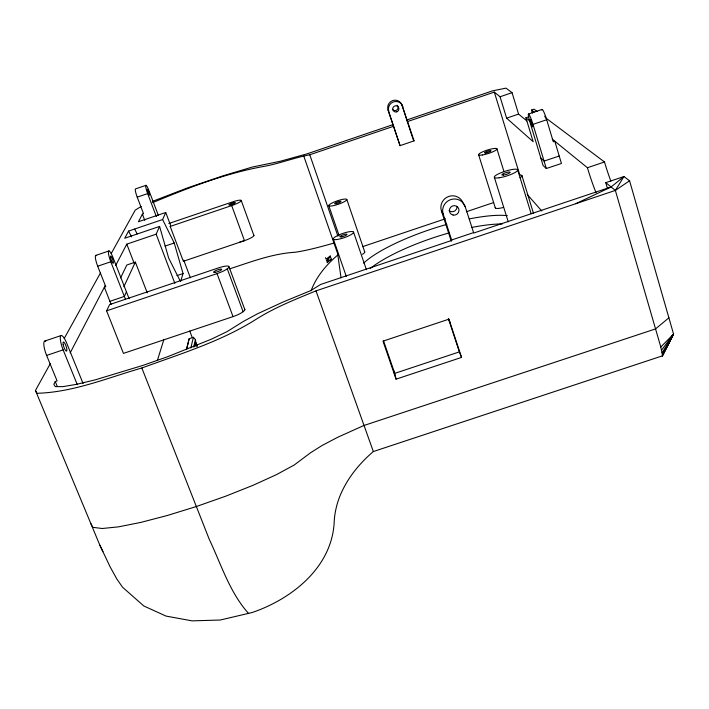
<?xml version="1.0" encoding="UTF-8"?>
<svg xmlns="http://www.w3.org/2000/svg" width="709" height="709" viewBox="0 0 709 709"><rect width="100%" height="100%" fill="white"/><g stroke="black" fill="none" stroke-linecap="round" stroke-linejoin="round"><path stroke-width="1.06" d="M194.851 346.728L195.852 342.412L195.418 339.584L193.397 337.298L189.143 338.725L186.485 349.422M193.672 347.091L195.418 339.584M186.733 348.961L189.143 338.725M190.836 347.959L193.397 337.298M157.345 360.597L163.876 339.54M180.529 281.606L183.055 273.55L174.219 242.992L162.618 219.542L165.738 212.487L138.432 221.749L142.394 214.136L143.546 213.746L137.218 197.155A7.4 1.188 70.4 0 1 135.667 188.833L146.054 185.306M311.074 290.761C316.365 276.572 326.406 264.696 337.812 254.974M253.911 235.503L241.282 200.629A9.749 1.595 -19.7 0 1 231.692 205.583L244.463 240.652L183.356 261.284L170.195 226.428L170.612 225.4L165.738 212.487M174.884 283.405L156.148 234.192L159.587 226.419L124.731 238.233L128.568 231.09L162.618 219.542M96.628 255.683A9.252 1.87 70.5 0 0 95.396 257.766A9.252 1.87 70.5 0 0 97.691 266.203L105.792 286.746L104.347 287.234L109.895 301.307L124.359 296.433L110.79 261.772A9.252 1.781 70.6 0 1 108.592 251.172A9.252 1.781 70.6 0 1 113.041 257.597L126.415 291.816L124.359 296.433L125.537 299.437M123.871 286.728L135.357 262.117L126.849 264.998L120.557 277.901M106.598 310.834L109.603 304.595L218.257 267.958A12.142 2.464 -20.1 0 1 229.069 266.938A12.142 2.464 -20.1 0 1 217.043 273.612L106.598 310.834L123.446 353.392L233.031 316.613A12.044 2.818 -20.3 0 0 244.552 308.956M50.392 363.478L35.45 390.482L99.809 545.115L110.09 566.801L116.781 578.907L122.551 587.229L143.821 605.982L166.003 616.077L192.077 620.862L220.269 620.02L252.262 612.496C291.585 599.043 330.979 568.06 334.107 523.738C334.32 515.159 336.057 506.678 338.955 498.604C345.815 480.117 358.453 464.262 373.342 451.544L662.534 355.812L673.55 334.054L629.565 180.768L623.938 176.55L605.787 182.647A44.286 6.549 71.7 0 1 607.462 188.629M662.286 356.086L673.55 334.054L660.806 347.011L662.534 355.812M45.784 341.277A11.636 2.987 71 0 0 43.825 344.601A11.636 2.987 71 0 0 46.617 355.431L57.092 380.919L55.267 381.531L53.813 384.322L55.258 386.609L63.039 386.618L76.749 384.296L95.511 379.776L142.704 365.463L167.696 356.698L211.424 339.159L227.013 331.644L243.488 321.381L257.624 313.733L283.414 301.857L310.799 290.575L320.583 284.486L451.784 240.404L443.169 214.1L441.397 210.75A11.504 11.176 -31.8 0 1 448.841 196.411A11.504 11.176 -31.8 0 1 463.172 203.421L465.201 206.691L473.736 233.031L611.105 186.963L623.938 176.55L615.359 190.42L316.001 290.867C296.087 299.065 275.863 307.024 257.5 318.412C222.05 341.197 181.141 353.614 141.844 367.989C107.476 377.897 73.142 392.334 37.019 393.273L35.45 390.482M70.182 352.878L105.278 285.452M115.718 265.388L126.778 244.144L156.148 234.192M662.525 355.236L673.55 334.054L671.6 336.58M662.507 354.66L673.55 334.054L661.612 350.104M64.262 338.397L100.554 272.805M111.224 253.521L135.233 210.112L141.171 206.461M662.188 352.719L673.55 334.054M326.486 260.549L330.27 256.038L331.298 259.246L327.15 262.684M668.888 317.809L655.55 328.914L363.673 425.586L337.794 437.24L322.187 445.42L310.542 452.759L294.208 465.007L276.404 474.667L252.989 485.328L225.63 496.22L196.349 506.527L167.342 515.487L140.763 522.418L118.545 526.849L102.211 528.506L92.799 527.328L90.796 523.455M660.806 347.011L615.359 190.42L629.565 180.768M331.298 259.246L326.876 261.754L330.27 256.038L326.025 259.148L325.511 257.651M152.595 202.659C188.08 187.894 224.496 173.696 262.383 166.677C278.477 163.93 293.792 157.85 309.771 154.757L393.655 126.273M575.779 203.705L611.105 186.963M152.426 201.383L187.788 187.788L222.44 176.009L252.307 167.049L280.152 161.289L306.811 153.933L393.495 124.492M229.672 268.844C251.11 261.896 272.655 253.521 295.352 252.236C308.45 250.215 321.23 246.608 333.983 243.09M137.218 197.155L147.658 193.601A7.4 1.126 70.4 0 1 145.77 185.412A7.4 1.126 70.4 0 1 149.094 190.951L158.417 215.571M400.062 145.646L414.047 140.869L402.021 105.162A7.409 7.32 -52.9 0 0 392.742 100.545A7.409 7.32 -52.9 0 0 388.045 109.922L400.062 145.646L388.045 109.922M407.072 119.883L492.72 90.796L505.987 88.138L512.058 92.684L518.58 114.105L526.929 120.982M407.285 121.647L494.315 92.099L500.058 96.761L506.616 118.155L533.159 141.694L525.901 117.756L528.87 116.755M500.058 96.761L512.058 92.684M168.813 223.503L232.481 201.923A9.749 1.595 -19.7 0 1 241.282 200.638M170.195 226.428L231.692 205.583M95.999 255.337L109.009 250.924M506.616 118.155L518.58 114.105M532.415 113.121L531.493 110.063L534.072 109.186L537.121 111.473M528.391 114.069L542.004 109.461M97.691 266.203L110.79 261.772M165.046 246.094L174.219 242.992M546.692 119.741L553.277 141.738L554.793 141.224L561.439 163.478L546.311 168.52L543.076 165.481L529.88 121.833A9.554 1.108 72 0 1 528.71 114.087A9.554 1.108 72 0 1 532.991 124.376L546.692 119.741A9.563 1.196 72 0 0 543.519 111.278A9.563 1.196 72 0 0 541.889 110.081M176.895 275.624L183.055 273.55M44.88 341.011L61.266 335.499M552.258 139.168L587.424 167.732L604.502 161.98A44.312 7.125 71.7 0 0 610.83 181.043M362.609 246.635L445.394 218.789M466.354 211.734L493.597 202.57M46.617 355.431L63.136 349.874A11.645 2.845 71 0 1 60.637 336.004A11.645 2.845 71 0 1 66.726 343.245L83.095 383.542M451.571 239.996L473.497 232.632M559.215 156.024L544.078 161.076L540.861 158.134M396.074 379.155L394.736 373.377L459.37 351.894L461.55 357.407L396.074 379.155L382.993 341.153L448.93 319.165L461.55 357.407M373.342 451.544L316.001 290.867M545.567 117.8L604.502 161.98M531.493 110.063L534.134 112.066M525.901 117.756L530.155 121.212M605.787 182.647L615.359 190.42M248.682 613.595C229.725 592.547 221.173 564.417 209.217 539.221L141.844 367.989M527.221 194.479L541.809 211.016M195.285 342.447L197.43 346.001M413.037 139.132L414.047 140.869M128.568 231.09L131.599 236.903M134.639 229.034L137.156 233.881M180.033 280.631L168.689 258.12L159.587 226.419M99.809 545.115L102.947 551.699M55.267 381.531L57.261 386.37M63.136 349.874L77.316 384.668M448.451 318.58L450.091 322.666M109.895 301.307L111.091 304.312M126.415 291.816L129.135 298.746M135.357 262.117L147.242 292.852M126.778 244.144L134.293 263.571M189.737 330.997L192.068 337.103M142.394 214.136L144.76 220.339M147.658 193.601L156.379 216.6M183.72 260.15L190.367 277.768M217.043 273.612L233.031 316.613M227.279 268.835L243.116 311.712M229.069 266.912L244.835 309.638M333.301 238.968L346.293 276.404M303.682 155.794L337.617 253.556L341.047 277.884M328.763 205.601L339.053 235.379M309.771 154.757L337.945 236.203M383.596 340.994L394.736 373.377M346.825 199.495A9.536 1.79 -19 0 1 333.593 205.619A9.536 1.79 -19 0 1 332.973 202.561A9.536 1.79 -19 0 1 346.825 199.495L364.754 251.952M353.552 232.144A10.688 2.242 -19 0 1 338.76 239.208A10.688 2.242 -19 0 1 337.98 235.37A10.688 2.242 -19 0 1 353.552 232.144L366.402 269.659M448.38 318.598L459.37 351.894M441.397 210.75L451.287 241.211M412.709 138.113L402.021 105.162M478.655 154.872L495.334 207.976M494.395 177.48L508.264 221.855M496.876 148.713L503.993 171.658M521.851 175.451L533.549 213.551M494.315 92.099L519.857 175.176M517.605 169.655L531.156 213.701M532.991 124.376L546.311 168.52M195.852 342.412L196.854 346.728M393.566 369.983L394.895 375.726M370.142 268.596A84.566 20.623 -18.2 0 1 449.515 232.8M471.919 227.429A84.566 20.623 -18.2 0 1 502.282 223.947M363.699 263.128A84.717 20.127 -18.2 0 1 446.785 224.39M469.207 218.948A84.717 20.127 -18.2 0 1 507.378 215.678M503.337 207.471A9.554 2.127 -17.6 0 1 495.299 207.4M519.644 175.008A10.83 2.242 -17.5 0 1 520.034 177.755M364.329 251.518A9.447 2.127 -19 0 1 362.459 254.318M388.771 111.304A7.471 7.374 -52.3 0 1 393.513 101.866A7.471 7.374 -52.3 0 1 402.854 106.51M397.075 105.224A3.084 3.049 -52.9 0 1 397.022 109.851A3.084 3.049 -52.9 0 1 392.467 109.248M457.03 206.762A4.795 4.662 -31.8 0 1 449.072 210.626M443.169 214.1A11.636 11.309 -31.5 0 1 450.711 199.601A11.636 11.309 -31.5 0 1 465.201 206.691M596.047 192.759A44.286 6.549 71.7 0 1 587.424 167.732M253.662 235.087A9.687 1.835 -19.8 0 1 250.1 238.348A9.687 1.835 -19.8 0 1 239.917 241.92M544.725 116.196A3.979 0.496 72 0 1 545.07 117.056M482.28 155.005A9.642 1.79 -17.8 0 0 496.912 149.191A9.642 1.79 -17.8 0 0 484.132 151.203A9.642 1.79 -17.8 0 0 482.28 155.005M499.145 177.782A12.292 2.49 -17.6 0 0 517.694 170.311A12.292 2.49 -17.6 0 0 501.21 172.659A12.292 2.49 -17.6 0 0 499.145 177.782M63.154 344.423A4.848 1.188 71 0 0 66.478 351.132A4.848 1.188 71 0 0 65.193 344.051A4.848 1.188 71 0 0 63.154 344.423M110.613 257.792A3.855 0.744 70.6 0 0 113.139 263.314A3.855 0.744 70.6 0 0 112.013 257.908A3.855 0.744 70.6 0 0 110.613 257.792M147.401 190.65A3.084 0.47 70.4 0 0 149.351 195.179A3.084 0.47 70.4 0 0 148.385 190.996A3.084 0.47 70.4 0 0 147.401 190.65M396.774 111.836A3.111 3.075 -52.3 0 0 397.873 106.58A3.111 3.075 -52.3 0 0 392.795 108.3A3.111 3.075 -52.3 0 0 396.774 111.836M453.14 215.057A4.848 4.706 -31.5 0 0 458.776 208.854A4.848 4.706 -31.5 0 0 450.64 207.276A4.848 4.706 -31.5 0 0 453.14 215.057M341.756 236.85A3.793 0.798 -19 0 0 347.011 234.351A3.793 0.798 -19 0 0 341.508 235.477A3.793 0.798 -19 0 0 341.756 236.85M485.807 152.931A3.421 0.638 -17.8 0 0 491.009 150.875A3.421 0.638 -17.8 0 0 486.48 151.575A3.421 0.638 -17.8 0 0 485.807 152.931M336.288 203.634A3.385 0.638 -19 0 0 340.994 201.462A3.385 0.638 -19 0 0 336.093 202.544A3.385 0.638 -19 0 0 336.288 203.634M503.541 175.061A4.36 0.886 -17.6 0 0 510.143 172.411A4.36 0.886 -17.6 0 0 504.312 173.235A4.36 0.886 -17.6 0 0 503.541 175.061M230.345 204.857A3.456 0.567 -19.7 0 0 235.353 202.641A3.456 0.567 -19.7 0 0 230.576 203.74A3.456 0.567 -19.7 0 0 230.345 204.857M215.456 272.318A4.307 0.877 -20.1 0 0 221.704 269.393A4.307 0.877 -20.1 0 0 215.802 270.581A4.307 0.877 -20.1 0 0 215.456 272.318M530.297 120.752A3.979 0.461 72 0 0 532.556 126.849A3.979 0.461 72 0 0 531.422 121.682A3.979 0.461 72 0 0 530.297 120.752"/></g></svg>
